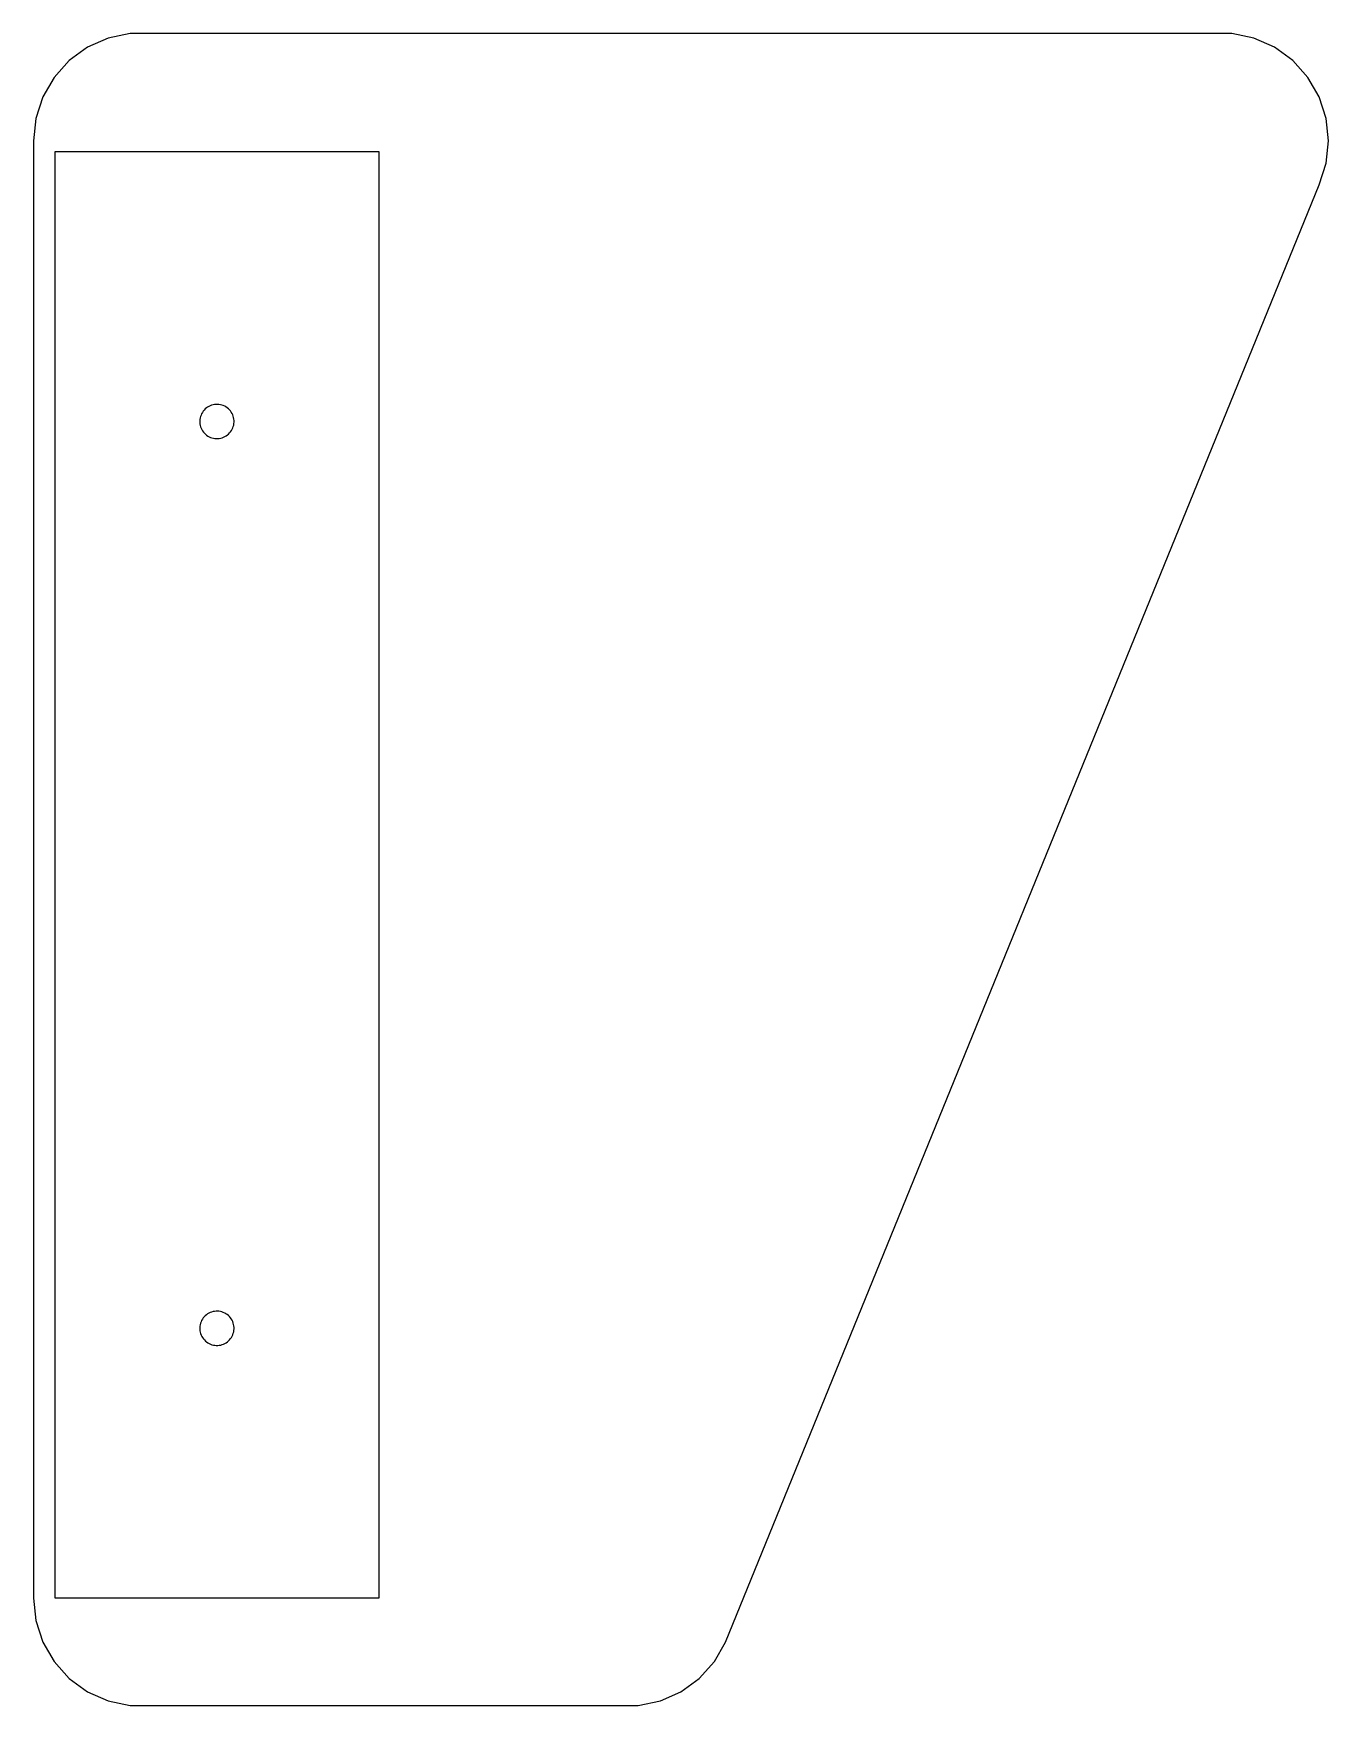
# Model space of a CAD drawing. Header units: metres. Extents: x 0 to 120, y 0 to 155.
import ezdxf

# ---------------------------------------------------------------- set-up
doc = ezdxf.new("R2010")
doc.units = ezdxf.units.M

msp = doc.modelspace()

# ---------------------------------------------------------------- linework, layer by layer
for p, q in [((8.95471, 154.945), (6.90982, 154.511)), ((111.045, 154.945), (8.95471, 154.945)), ((113.09, 154.511), (111.045, 154.945)), ((5, 153.66), (3.30869, 152.431)), ((6.90982, 154.511), (5, 153.66)), ((115, 153.66), (113.09, 154.511)), ((116.691, 152.431), (115, 153.66)), ((3.30869, 152.431), (1.90982, 150.878)), ((118.09, 150.878), (116.691, 152.431)), ((1.90982, 150.878), (0.864532, 149.067)), ((119.135, 149.067), (118.09, 150.878)), ((0.864532, 149.067), (0.218521, 147.079)), ((119.781, 147.079), (119.135, 149.067)), ((0.218521, 147.079), (0, 145)), ((120, 145), (119.781, 147.079)), ((0, 145), (0, 10)), ((119.781, 142.921), (120, 145)), ((2, 10), (2, 144)), ((2, 144), (32, 144)), ((32, 144), (32, 10)), ((119.135, 140.933), (119.781, 142.921)), ((64.1355, 5.93263), (119.135, 140.933)), ((15.4472, 119.33), (15.4243, 119.193)), ((15.4819, 119.464), (15.4472, 119.33)), ((15.5281, 119.595), (15.4819, 119.464)), ((15.5855, 119.721), (15.5281, 119.595)), ((15.6537, 119.841), (15.5855, 119.721)), ((15.7322, 119.955), (15.6537, 119.841)), ((15.8203, 120.062), (15.7322, 119.955)), ((15.9173, 120.161), (15.8203, 120.062)), ((16.0226, 120.251), (15.9173, 120.161)), ((16.1354, 120.331), (16.0226, 120.251)), ((16.2547, 120.402), (16.1354, 120.331)), ((16.3797, 120.461), (16.2547, 120.402)), ((16.5094, 120.51), (16.3797, 120.461)), ((16.6429, 120.547), (16.5094, 120.51)), ((16.7791, 120.572), (16.6429, 120.547)), ((16.9169, 120.585), (16.7791, 120.572)), ((17.0554, 120.587), (16.9169, 120.585)), ((17.1935, 120.576), (17.0554, 120.587)), ((17.33, 120.553), (17.1935, 120.576)), ((17.4641, 120.518), (17.33, 120.553)), ((17.5947, 120.472), (17.4641, 120.518)), ((17.7207, 120.414), (17.5947, 120.472)), ((17.8412, 120.346), (17.7207, 120.414)), ((17.9554, 120.268), (17.8412, 120.346)), ((18.0622, 120.18), (17.9554, 120.268)), ((18.161, 120.083), (18.0622, 120.18)), ((18.251, 119.977), (18.161, 120.083)), ((18.3314, 119.865), (18.251, 119.977)), ((18.4017, 119.745), (18.3314, 119.865)), ((18.4613, 119.62), (18.4017, 119.745)), ((18.5098, 119.491), (18.4613, 119.62)), ((18.5468, 119.357), (18.5098, 119.491)), ((18.572, 119.221), (18.5468, 119.357)), ((15.4243, 119.193), (15.4135, 119.055)), ((15.4135, 119.055), (15.4147, 118.917)), ((15.4147, 118.917), (15.428, 118.779)), ((15.428, 118.779), (15.4532, 118.643)), ((15.4532, 118.643), (15.4902, 118.509)), ((15.4902, 118.509), (15.5387, 118.38)), ((15.5387, 118.38), (15.5983, 118.255)), ((15.5983, 118.255), (15.6686, 118.135)), ((15.6686, 118.135), (15.749, 118.023)), ((15.749, 118.023), (15.839, 117.917)), ((15.839, 117.917), (15.9378, 117.82)), ((15.9378, 117.82), (16.0446, 117.732)), ((16.0446, 117.732), (16.1588, 117.654)), ((17.8646, 117.669), (17.9774, 117.749)), ((17.9774, 117.749), (18.0827, 117.839)), ((18.0827, 117.839), (18.1797, 117.938)), ((18.1797, 117.938), (18.2678, 118.045)), ((18.2678, 118.045), (18.3463, 118.159)), ((18.3463, 118.159), (18.4145, 118.279)), ((18.4145, 118.279), (18.4719, 118.405)), ((18.4719, 118.405), (18.5181, 118.536)), ((18.5181, 118.536), (18.5528, 118.67)), ((18.5528, 118.67), (18.5757, 118.807)), ((18.5853, 119.083), (18.572, 119.221)), ((18.5757, 118.807), (18.5865, 118.945)), ((18.5865, 118.945), (18.5853, 119.083)), ((16.1588, 117.654), (16.2793, 117.586)), ((16.2793, 117.586), (16.4053, 117.528)), ((16.4053, 117.528), (16.5359, 117.482)), ((16.5359, 117.482), (16.67, 117.447)), ((16.67, 117.447), (16.8065, 117.424)), ((16.8065, 117.424), (16.9446, 117.413)), ((16.9446, 117.413), (17.0831, 117.415)), ((17.0831, 117.415), (17.2209, 117.428)), ((17.2209, 117.428), (17.3571, 117.453)), ((17.3571, 117.453), (17.4906, 117.49)), ((17.4906, 117.49), (17.6203, 117.539)), ((17.6203, 117.539), (17.7453, 117.598)), ((17.7453, 117.598), (17.8646, 117.669)), ((15.5855, 35.7207), (15.5281, 35.5947)), ((15.6537, 35.8412), (15.5855, 35.7207)), ((15.7322, 35.9554), (15.6537, 35.8412)), ((15.8203, 36.0623), (15.7322, 35.9554)), ((15.9173, 36.161), (15.8203, 36.0623)), ((16.0226, 36.251), (15.9173, 36.161)), ((16.1354, 36.3314), (16.0226, 36.251)), ((16.2547, 36.4017), (16.1354, 36.3314)), ((16.3797, 36.4613), (16.2547, 36.4017)), ((16.5094, 36.5098), (16.3797, 36.4613)), ((16.6429, 36.5468), (16.5094, 36.5098)), ((16.7791, 36.5721), (16.6429, 36.5468)), ((16.9169, 36.5853), (16.7791, 36.5721)), ((17.0554, 36.5865), (16.9169, 36.5853)), ((17.1935, 36.5757), (17.0554, 36.5865)), ((17.33, 36.5528), (17.1935, 36.5757)), ((17.4641, 36.5181), (17.33, 36.5528)), ((17.5947, 36.4719), (17.4641, 36.5181)), ((17.7207, 36.4145), (17.5947, 36.4719)), ((17.8412, 36.3463), (17.7207, 36.4145)), ((17.9554, 36.2678), (17.8412, 36.3463)), ((18.0622, 36.1797), (17.9554, 36.2678)), ((18.161, 36.0827), (18.0622, 36.1797)), ((18.251, 35.9774), (18.161, 36.0827)), ((18.3314, 35.8646), (18.251, 35.9774)), ((18.4017, 35.7453), (18.3314, 35.8646)), ((18.4613, 35.6203), (18.4017, 35.7453)), ((15.4243, 35.1935), (15.4135, 35.0554)), ((15.4135, 35.0554), (15.4147, 34.9169)), ((15.4147, 34.9169), (15.428, 34.7791)), ((15.4472, 35.3301), (15.4243, 35.1935)), ((15.428, 34.7791), (15.4532, 34.6429)), ((15.4819, 35.4641), (15.4472, 35.3301)), ((15.4532, 34.6429), (15.4902, 34.5094)), ((15.5281, 35.5947), (15.4819, 35.4641)), ((15.4902, 34.5094), (15.5387, 34.3797)), ((15.5387, 34.3797), (15.5983, 34.2547)), ((15.5983, 34.2547), (15.6686, 34.1354)), ((15.6686, 34.1354), (15.749, 34.0226)), ((18.2678, 34.0446), (18.3463, 34.1588)), ((18.3463, 34.1588), (18.4145, 34.2793)), ((18.4145, 34.2793), (18.4719, 34.4053)), ((18.5098, 35.4906), (18.4613, 35.6203)), ((18.4719, 34.4053), (18.5181, 34.5359)), ((18.5468, 35.3571), (18.5098, 35.4906)), ((18.5181, 34.5359), (18.5528, 34.67)), ((18.572, 35.2209), (18.5468, 35.3571)), ((18.5528, 34.67), (18.5757, 34.8065)), ((18.5853, 35.0831), (18.572, 35.2209)), ((18.5757, 34.8065), (18.5865, 34.9446)), ((18.5865, 34.9446), (18.5853, 35.0831)), ((15.749, 34.0226), (15.839, 33.9173)), ((15.839, 33.9173), (15.9378, 33.8203)), ((15.9378, 33.8203), (16.0446, 33.7322)), ((16.0446, 33.7322), (16.1588, 33.6537)), ((16.1588, 33.6537), (16.2793, 33.5855)), ((16.2793, 33.5855), (16.4053, 33.5281)), ((16.4053, 33.5281), (16.5359, 33.4819)), ((16.5359, 33.4819), (16.67, 33.4472)), ((16.67, 33.4472), (16.8065, 33.4243)), ((16.8065, 33.4243), (16.9446, 33.4135)), ((16.9446, 33.4135), (17.0831, 33.4147)), ((17.0831, 33.4147), (17.2209, 33.428)), ((17.2209, 33.428), (17.3571, 33.4532)), ((17.3571, 33.4532), (17.4906, 33.4902)), ((17.4906, 33.4902), (17.6203, 33.5387)), ((17.6203, 33.5387), (17.7453, 33.5983)), ((17.7453, 33.5983), (17.8646, 33.6686)), ((17.8646, 33.6686), (17.9774, 33.749)), ((17.9774, 33.749), (18.0827, 33.839)), ((18.0827, 33.839), (18.1797, 33.9378)), ((18.1797, 33.9378), (18.2678, 34.0446)), ((0, 10), (0.218521, 7.92088)), ((32, 10), (2, 10)), ((0.218521, 7.92088), (0.864532, 5.93263)), ((0.864532, 5.93263), (1.90982, 4.12215)), ((63.0902, 4.12215), (64.1355, 5.93263)), ((1.90982, 4.12215), (3.30869, 2.56854)), ((61.6913, 2.56854), (63.0902, 4.12215)), ((3.30869, 2.56854), (4.99998, 1.33974)), ((60, 1.33974), (61.6913, 2.56854)), ((4.99998, 1.33974), (6.90982, 0.489426)), ((6.90982, 0.489426), (8.95471, 0.054779)), ((8.95471, 0.054779), (56.0453, 0.054779)), ((56.0453, 0.054779), (58.0902, 0.489426)), ((58.0902, 0.489426), (60, 1.33974))]:
    msp.add_line(p, q)

doc.saveas('drawing.dxf')
